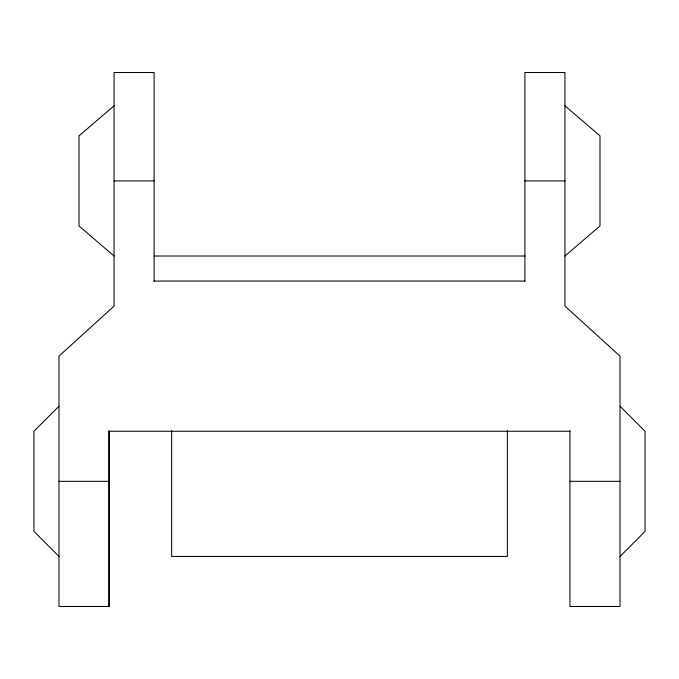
<?xml version="1.0" encoding="UTF-8"?>
<svg xmlns="http://www.w3.org/2000/svg" width="679" height="679" viewBox="0 0 679 679"><rect width="100%" height="100%" fill="white"/><g stroke="black" fill="none" stroke-linecap="round" stroke-linejoin="round"><path stroke-width="1.02" d="M154.108 281.471L154.108 72.517L114.055 72.517L114.055 306.085L58.98 356.152L58.98 606.483L109.047 606.483L109.047 430.588M171.634 430.545L171.634 556.415L507.366 556.415L507.366 430.545M58.98 406.212L33.95 431.25L33.95 531.385L58.98 556.415M620.02 556.415L645.05 531.385L645.05 431.25L620.02 406.212M114.055 105.814L79.01 135.859L79.01 225.98L114.055 256.017M564.945 256.017L599.99 225.98L599.99 135.859L564.945 105.814M114.055 180.92L154.108 180.92M524.892 180.92L564.945 180.92M154.108 256.017L524.892 256.017M154.108 281.047L524.892 281.047M569.953 431.25L109.047 431.25L109.047 606.483M58.98 481.318L109.047 481.318M569.953 481.318L620.02 481.318M569.953 430.588L569.953 606.483L620.02 606.483L620.02 356.152L564.945 306.085L564.945 72.517L524.892 72.517L524.892 281.471"/></g></svg>
